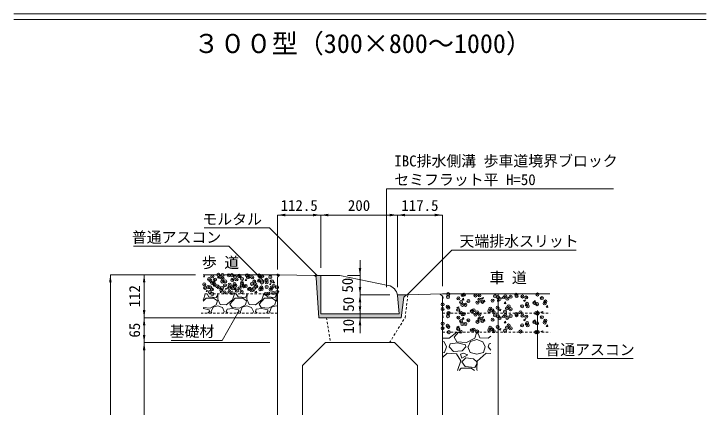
# Model space of a CAD drawing. Units: millimetres at full size; some dimension numbers follow another scale. Extents: x 6872 to 78201, y -34623 to -7860.
# Drawn here: x 62838 to 64644, y -21182 to -20156 of the extents above; entities that cross this region are included whole.
import ezdxf
from ezdxf.enums import TextEntityAlignment as Align

# ---------------------------------------------------------------- set-up
doc = ezdxf.new("R2010")
doc.units = ezdxf.units.MM
doc.header["$LTSCALE"] = 16
doc.header["$PDMODE"] = 32
doc.header["$PDSIZE"] = 8
doc.linetypes.add('USER1', pattern=[0.675, 0.375, -0.3])
for name, color, linetype, lineweight in [('0_2', 7, 'Continuous', 20), ('寸法線', 7, 'Continuous', 9), ('本体', 7, 'USER1', 9), ('補助線', 8, 'Continuous', 13), ('ﾊｯﾁﾝｸﾞ', 7, 'Continuous', 5)]:
    doc.layers.add(name, color=color, linetype=linetype, lineweight=lineweight)
doc.styles.add('ＭＳ ゴシック', font='')
doc.styles.get('ＭＳ ゴシック').set_extended_font_data('MS Gothic')

# ---------------------------------------------------------------- blocks, each defined once
blk = doc.blocks.new('filled_arrow')
at = {"color": 0, "linetype": 'Continuous', "lineweight": -2}
blk.add_solid([(7.5, 1.25), (0, 0), (7.5, -1.25)], dxfattribs=at)

msp = doc.modelspace()

# ---------------------------------------------------------------- hatches: boundary and pattern name
at = {"layer": 'ﾊｯﾁﾝｸﾞ'}
msp.add_hatch(color=8, dxfattribs=at).paths.add_polyline_path([(63638.14, -20938.86), (63638.14, -20838.86), (63619.98, -20838.75, -0.39668), (63626.02, -20844.34), (63633.14, -20948.86), (63848.14, -20948.86), (63854.9, -20894.81), (63861.64, -20888.74), (63838.07, -20888.86, -0.017), (63838.35, -20890.88), (63843.14, -20938.86)])

# ---------------------------------------------------------------- linework, layer by layer
at = {"layer": '0_2'}
for p, q in [((62837.77, -20155.72), (64643.51, -20155.72)), ((62837.77, -20170.72), (64643.51, -20170.72)), ((63331.94, -20836.86), (63525.64, -20836.86)), ((63525.64, -20836.86), (63531.64, -20836.98)), ((63525.64, -20842.86), (63525.64, -21978.86)), ((63620.15, -20838.75), (63638.14, -20838.86)), ((63638.14, -20838.86), (63638.14, -20938.86)), ((63638.14, -20838.86), (63688.14, -20838.86)), ((63688.14, -20838.86), (63814.45, -20864.46)), ((63861.64, -20888.74), (63838.07, -20888.86)), ((63838.35, -20890.88), (63843.14, -20938.86)), ((63854.9, -20894.81), (63861.64, -20888.74)), ((63955.64, -20886.86), (63861.64, -20888.74)), ((63949.64, -20886.98), (63955.64, -20892.86)), ((63955.64, -20886.86), (64236.09, -20886.86)), ((63854.9, -20894.81), (63848.14, -20948.86)), ((63955.64, -20892.86), (63955.64, -21978.86)), ((63638.14, -20938.86), (63843.14, -20938.86)), ((63848.14, -20948.86), (63633.14, -20948.86)), ((63590.64, -21073.86), (63650.64, -21013.86)), ((63830.64, -21013.86), (63650.64, -21013.86)), ((63830.64, -21013.86), (63890.64, -21073.86)), ((63590.64, -21073.86), (63590.64, -21843.33)), ((63890.64, -21843.33), (63890.64, -21073.86))]:
    msp.add_line(p, q, dxfattribs=at)
at = {"layer": '0_2', "linetype": 'USER1'}
for p, q in [((63525.64, -20886.86), (63331.94, -20886.86)), ((63525.64, -20936.86), (63325.94, -20936.86)), ((63955.64, -20936.86), (64237.06, -20936.86)), ((63955.64, -20986.86), (64237.06, -20986.86))]:
    msp.add_line(p, q, dxfattribs=at)
at = {"layer": '0_2'}
msp.add_arc((63808.49, -20893.86), 30, 5.71059, 78.54125, dxfattribs=at)
at = {"layer": '寸法線'}
for p, q in [((63525.64, -20680.84), (63638.14, -20680.84)), ((63525.64, -20822.86), (63525.64, -20680.84)), ((63638.14, -20680.84), (63838.07, -20680.84)), ((63638.14, -20818.86), (63638.14, -20680.84)), ((63638.14, -20818.86), (63638.14, -20680.84)), ((63838.07, -20680.84), (63955.64, -20680.84)), ((63838.07, -20868.86), (63838.07, -20680.84)), ((63838.07, -20868.86), (63838.07, -20680.84)), ((63955.64, -20866.86), (63955.64, -20680.84)), ((63740.64, -20798.86), (63740.64, -20928.86)), ((63089.45, -20836.86), (63089.45, -21988.86)), ((63311.94, -20836.86), (63089.45, -20836.86)), ((63177.6, -20836.86), (63177.6, -20948.86)), ((63311.94, -20836.86), (63177.6, -20836.86)), ((63708.14, -20838.86), (63740.64, -20838.86)), ((63740.64, -20848.86), (63740.64, -20958.86)), ((63818.07, -20888.86), (63740.64, -20888.86)), ((63818.07, -20888.86), (63740.64, -20888.86)), ((63975.64, -20886.86), (64100.97, -20886.86)), ((64100.97, -20886.86), (64100.97, -21988.86)), ((63740.64, -20898.86), (63740.64, -20988.86)), ((63823.14, -20938.86), (63740.64, -20938.86)), ((63823.14, -20938.86), (63740.64, -20938.86)), ((63177.6, -20948.86), (63177.6, -21013.86)), ((63505.64, -20948.86), (63177.6, -20948.86)), ((63505.64, -20948.86), (63177.6, -20948.86)), ((63823.14, -20948.86), (63740.64, -20948.86)), ((63177.6, -21013.86), (63177.6, -21913.86)), ((63505.64, -21013.86), (63177.6, -21013.86)), ((63505.64, -21013.86), (63177.6, -21013.86))]:
    msp.add_line(p, q, dxfattribs=at)
for points in [[(63810.11, -20868.81), (63810.11, -20612.68), (64401.79, -20612.68)], [(63629.15, -20838.8), (63504.77, -20714.43), (63334.17, -20714.43)], [(63490.66, -20854.41), (63398.53, -20762.28), (63149.49, -20762.28)], [(63863.64, -20888.74), (63980.14, -20772.24), (64304.4, -20772.24)], [(63425.79, -20929.85), (63380.75, -21007.87), (63248.05, -21007.87)], [(64203.99, -20930.38), (64203.99, -21055.71), (64453.03, -21055.71)]]:
    msp.add_lwpolyline(points, dxfattribs=at)
at = {"layer": '本体', "linetype": 'Continuous'}
for p, q in [((63525.64, -20842.86), (63531.64, -20836.98)), ((63531.64, -20836.98), (63620.15, -20838.75)), ((63626.02, -20844.34), (63633.14, -20948.86))]:
    msp.add_line(p, q, dxfattribs=at)
at = {"layer": '本体'}
for p, q in [((63858.14, -20948.86), (63865.67, -20888.66)), ((63653.64, -20948.86), (63663.64, -21013.86)), ((63817.64, -21013.86), (63858.14, -20948.86))]:
    msp.add_line(p, q, dxfattribs=at)
at = {"layer": '本体', "linetype": 'Continuous'}
msp.add_arc((63620.03, -20844.75), 6, 3.90051, 88.85424, dxfattribs=at)
at = {"layer": '補助線', "lineweight": 20}
msp.add_circle((63525.64, -20836.86), 2, dxfattribs=at)
at = {"layer": '補助線'}
msp.add_circle((63625.64, -20838.86), 2, dxfattribs=at)
at = {"layer": 'ﾊｯﾁﾝｸﾞ'}
for p, q in [((63401.69, -20836.86), (63403.7, -20838.21)), ((63403.7, -20838.21), (63404.15, -20836.86)), ((63332.2, -20841.82), (63334.65, -20838.9)), ((63332.2, -20841.82), (63335.24, -20842.08)), ((63335.15, -20842.1), (63334.57, -20838.92)), ((63358.49, -20852.89), (63361.02, -20854.6)), ((63358.5, -20852.88), (63362.05, -20851.51)), ((63361.01, -20854.59), (63362.04, -20851.53)), ((63368.64, -20845), (63371.09, -20842.09)), ((63368.64, -20845.01), (63371.67, -20845.27)), ((63371.59, -20845.29), (63371, -20842.1)), ((63405.07, -20848.19), (63407.52, -20845.27)), ((63405.07, -20848.19), (63408.11, -20848.46)), ((63408.03, -20848.48), (63407.44, -20845.29)), ((63431.5, -20856.94), (63435.06, -20855.58)), ((63434.02, -20858.66), (63435.05, -20855.59)), ((63441.51, -20851.38), (63443.96, -20848.46)), ((63441.51, -20851.38), (63444.55, -20851.65)), ((63444.46, -20851.66), (63443.88, -20848.48)), ((63474.18, -20840.57), (63476.71, -20842.28)), ((63474.19, -20840.56), (63477.74, -20839.19)), ((63476.7, -20842.28), (63477.73, -20839.21)), ((63477.95, -20854.57), (63480.4, -20851.65)), ((63477.95, -20854.57), (63480.98, -20854.84)), ((63480.9, -20854.85), (63480.31, -20851.67)), ((63514.38, -20857.76), (63516.83, -20854.84)), ((63517.34, -20858.04), (63516.75, -20854.85)), ((63358.26, -20866.43), (63362.78, -20867.13)), ((63358.28, -20866.46), (63362.23, -20862.34)), ((63362.78, -20867.16), (63362.22, -20862.34)), ((63388.81, -20873.34), (63391.34, -20875.05)), ((63388.82, -20873.33), (63392.38, -20871.96)), ((63391.34, -20875.05), (63392.37, -20871.98)), ((63412.49, -20874.87), (63416.45, -20870.75)), ((63416.99, -20875.57), (63416.43, -20870.75)), ((63431.5, -20856.96), (63434.02, -20858.66)), ((63504.5, -20861.03), (63507.03, -20862.73)), ((63504.51, -20861.01), (63508.07, -20859.65)), ((63507.03, -20862.73), (63508.06, -20859.66)), ((63514.38, -20857.76), (63517.42, -20858.02)), ((63332.19, -20902.48), (63337.19, -20886.86)), ((63339.25, -20880.03), (63341.7, -20877.11)), ((63339.25, -20880.03), (63342.29, -20880.3)), ((63342.2, -20880.31), (63341.61, -20877.13)), ((63341.85, -20886.86), (63346.67, -20894.09)), ((63365.72, -20896.38), (63369.53, -20889.52)), ((63370.16, -20886.86), (63369.53, -20900.19)), ((63369.53, -20889.52), (63369.53, -20886.86)), ((63375.69, -20883.22), (63378.13, -20880.3)), ((63375.69, -20883.22), (63378.72, -20883.48)), ((63378.64, -20883.5), (63378.05, -20880.31)), ((63408.39, -20902.48), (63413.39, -20886.86)), ((63412.12, -20886.4), (63414.57, -20883.49)), ((63412.12, -20886.41), (63415.16, -20886.67)), ((63412.48, -20874.84), (63417, -20875.54)), ((63415.08, -20886.69), (63414.49, -20883.5)), ((63418.05, -20886.86), (63422.87, -20894.09)), ((63441.92, -20896.38), (63445.73, -20889.52)), ((63446.36, -20886.86), (63445.73, -20900.19)), ((63445.73, -20889.52), (63445.73, -20886.86)), ((63450.85, -20886.86), (63451.01, -20886.67)), ((63450.96, -20886.86), (63450.92, -20886.69)), ((63461.82, -20877.4), (63465.38, -20876.03)), ((63461.82, -20877.41), (63464.34, -20879.12)), ((63464.34, -20879.12), (63465.37, -20876.05)), ((63466.7, -20883.25), (63471.21, -20883.95)), ((63466.71, -20883.28), (63470.67, -20879.15)), ((63471.21, -20883.98), (63470.65, -20879.16)), ((63484.59, -20902.48), (63489.59, -20886.86)), ((63494.25, -20886.86), (63499.07, -20894.09)), ((63518.12, -20896.38), (63521.93, -20889.52)), ((63522.56, -20886.86), (63521.93, -20900.19)), ((63521.93, -20889.52), (63521.93, -20886.86)), ((64110.66, -20897.52), (64116.6, -20891.33)), ((64117.44, -20898.57), (64116.59, -20891.33)), ((63331.94, -20905.8), (63339.05, -20897.9)), ((63331.94, -20902.67), (63332.19, -20902.48)), ((63339.05, -20897.9), (63358.86, -20897.9)), ((63346.67, -20894.09), (63365.72, -20896.38)), ((63358.86, -20897.9), (63368.77, -20904.76)), ((63368.77, -20904.76), (63365.72, -20915.43)), ((63369.53, -20900.19), (63375.63, -20914.67)), ((63391.63, -20915.43), (63408.39, -20902.48)), ((63401.53, -20913.14), (63415.25, -20897.9)), ((63415.25, -20897.9), (63435.06, -20897.9)), ((63422.87, -20894.09), (63441.92, -20896.38)), ((63435.06, -20897.9), (63444.97, -20904.76)), ((63444.97, -20904.76), (63441.92, -20915.43)), ((63445.73, -20900.19), (63451.83, -20914.67)), ((63467.83, -20915.43), (63484.59, -20902.48)), ((63477.73, -20913.14), (63491.45, -20897.9)), ((63491.45, -20897.9), (63511.26, -20897.9)), ((63499.07, -20894.09), (63518.12, -20896.38)), ((63511.26, -20897.9), (63521.17, -20904.76)), ((63521.17, -20904.76), (63518.12, -20915.43)), ((63521.93, -20900.19), (63525.64, -20909.01)), ((63955.64, -20894.05), (63956.37, -20893.19)), ((63955.64, -20897.82), (63957.25, -20897.96)), ((63957.24, -20897.97), (63956.36, -20893.19)), ((64007.35, -20902.35), (64011.02, -20897.97)), ((64007.35, -20902.35), (64011.9, -20902.75)), ((64011.9, -20902.75), (64011.02, -20897.97)), ((64057.42, -20897.93), (64062.76, -20895.88)), ((64057.42, -20897.94), (64061.21, -20900.49)), ((64061.21, -20900.49), (64062.75, -20895.89)), ((64062, -20907.13), (64065.68, -20902.75)), ((64062, -20907.13), (64066.56, -20907.53)), ((64066.55, -20907.53), (64065.67, -20902.75)), ((64110.66, -20897.52), (64117.44, -20898.57)), ((64116.66, -20911.91), (64120.33, -20907.53)), ((64121.21, -20912.31), (64120.33, -20907.53)), ((64166.93, -20904.03), (64172.26, -20901.99)), ((64166.93, -20904.04), (64170.72, -20906.59)), ((64170.72, -20906.59), (64172.26, -20901.99)), ((64191.98, -20910.13), (64198.76, -20911.18)), ((64191.99, -20910.13), (64197.92, -20903.95)), ((64198.76, -20911.18), (64197.92, -20903.95)), ((63349.72, -20923.81), (63331.94, -20922.39)), ((63332.19, -20924.57), (63331.94, -20924.6)), ((63347.43, -20928.38), (63332.19, -20924.57)), ((63348.19, -20932.19), (63347.43, -20928.38)), ((63365.72, -20915.43), (63349.72, -20923.81)), ((63352.77, -20932.19), (63357.34, -20921.53)), ((63357.34, -20921.53), (63369.53, -20917.72)), ((63369.53, -20917.72), (63381.72, -20922.29)), ((63375.63, -20914.67), (63391.63, -20915.43)), ((63381.72, -20922.29), (63386.29, -20932.19)), ((63391.63, -20932.19), (63393.91, -20926.1)), ((63408.39, -20924.57), (63393.91, -20926.1)), ((63406.87, -20922.29), (63401.53, -20913.14)), ((63425.92, -20923.81), (63406.87, -20922.29)), ((63423.63, -20928.38), (63408.39, -20924.57)), ((63424.39, -20932.19), (63423.63, -20928.38)), ((63441.92, -20915.43), (63425.92, -20923.81)), ((63428.97, -20932.19), (63433.54, -20921.53)), ((63433.54, -20921.53), (63445.73, -20917.72)), ((63445.73, -20917.72), (63457.92, -20922.29)), ((63451.83, -20914.67), (63467.83, -20915.43)), ((63457.92, -20922.29), (63462.49, -20932.19)), ((63467.83, -20932.19), (63470.11, -20926.1)), ((63484.59, -20924.57), (63470.11, -20926.1)), ((63483.07, -20922.29), (63477.73, -20913.14)), ((63502.12, -20923.81), (63483.07, -20922.29)), ((63499.83, -20928.38), (63484.59, -20924.57)), ((63500.59, -20932.19), (63499.83, -20928.38)), ((63518.12, -20915.43), (63502.12, -20923.81)), ((63505.17, -20932.19), (63509.74, -20921.53)), ((63509.74, -20921.53), (63521.93, -20917.72)), ((63521.93, -20917.72), (63525.64, -20919.11)), ((63993.39, -20922.51), (63997.18, -20925.07)), ((63993.4, -20922.51), (63998.73, -20920.46)), ((63997.18, -20925.07), (63998.73, -20920.46)), ((64102.9, -20928.61), (64108.24, -20926.56)), ((64106.69, -20931.17), (64108.24, -20926.57)), ((64116.66, -20911.91), (64121.21, -20912.31)), ((64171.32, -20916.69), (64174.99, -20912.31)), ((64171.32, -20916.69), (64175.87, -20917.09)), ((64175.86, -20917.09), (64174.98, -20912.32)), ((64225.97, -20921.47), (64229.64, -20917.1)), ((64225.97, -20921.47), (64230.53, -20921.87)), ((64230.52, -20921.87), (64229.64, -20917.1)), ((63348.19, -20932.19), (63344, -20936.86)), ((63352, -20932.19), (63354, -20936.86)), ((63384.63, -20936.86), (63386.29, -20932.19)), ((63395.9, -20936.86), (63391.63, -20932.19)), ((63424.39, -20932.19), (63420.2, -20936.86)), ((63428.2, -20932.19), (63430.2, -20936.86)), ((63460.83, -20936.86), (63462.49, -20932.19)), ((63472.1, -20936.86), (63467.83, -20932.19)), ((63500.59, -20932.19), (63496.4, -20936.86)), ((63504.4, -20932.19), (63506.4, -20936.86)), ((63955.64, -20944.05), (63956.37, -20943.19)), ((63957.24, -20947.97), (63956.36, -20943.19)), ((64057.42, -20947.93), (64062.76, -20945.88)), ((64061.21, -20950.49), (64062.75, -20945.89)), ((64102.9, -20928.61), (64106.69, -20931.17)), ((64110.66, -20947.52), (64116.6, -20941.33)), ((64117.44, -20948.57), (64116.59, -20941.33)), ((64212.41, -20934.71), (64217.75, -20932.67)), ((64212.41, -20934.72), (64215.59, -20936.86)), ((64216.34, -20936.86), (64217.75, -20932.67)), ((63955.64, -20947.82), (63957.25, -20947.96)), ((64007.35, -20952.35), (64011.02, -20947.97)), ((64007.35, -20952.35), (64011.9, -20952.75)), ((64011.9, -20952.75), (64011.02, -20947.97)), ((64057.42, -20947.93), (64061.21, -20950.49)), ((64062, -20957.13), (64065.68, -20952.75)), ((64062, -20957.13), (64066.56, -20957.53)), ((64066.55, -20957.53), (64065.67, -20952.75)), ((64110.66, -20947.52), (64117.44, -20948.57)), ((64116.66, -20961.91), (64120.33, -20957.53)), ((64116.66, -20961.91), (64121.21, -20962.31)), ((64121.21, -20962.31), (64120.33, -20957.53)), ((64166.93, -20954.03), (64172.26, -20951.99)), ((64166.93, -20954.04), (64170.72, -20956.59)), ((64170.72, -20956.59), (64172.26, -20951.99)), ((64171.32, -20966.69), (64174.99, -20962.31)), ((64175.86, -20967.09), (64174.98, -20962.32)), ((64191.98, -20960.13), (64198.76, -20961.18)), ((64191.99, -20960.13), (64197.92, -20953.95)), ((64198.76, -20961.18), (64197.92, -20953.95)), ((63993.39, -20972.51), (63997.18, -20975.07)), ((63993.4, -20972.51), (63998.73, -20970.46)), ((63997.18, -20975.07), (63998.73, -20970.46)), ((64102.9, -20978.61), (64108.24, -20976.56)), ((64102.9, -20978.61), (64106.69, -20981.17)), ((64106.69, -20981.17), (64108.24, -20976.57)), ((64171.32, -20966.69), (64175.87, -20967.09)), ((64212.41, -20984.71), (64217.75, -20982.67)), ((64216.34, -20986.86), (64217.75, -20982.67)), ((64225.97, -20971.47), (64229.64, -20967.1)), ((64225.97, -20971.47), (64230.53, -20971.87)), ((64230.52, -20971.87), (64229.64, -20967.1)), ((63972.99, -21002.62), (63993.39, -20986.86)), ((63986.19, -20999.58), (63997.64, -20986.86)), ((63993.31, -21011.77), (63986.19, -20999.58)), ((64044.11, -20988.4), (64040.04, -21002.62)), ((64041.88, -20986.86), (64044.11, -20988.4)), ((64047.04, -20986.86), (64053.25, -21001.61)), ((64074.59, -21002.62), (64082.09, -20996.82)), ((64212.41, -20984.72), (64215.59, -20986.86)), ((63955.64, -21001.8), (63972.99, -21002.62)), ((63955.64, -21010.22), (63959.78, -21011.77)), ((63959.78, -21011.77), (63965.87, -21024.98)), ((63972.99, -21024.98), (63976.03, -21016.85)), ((63995.34, -21014.82), (63976.03, -21016.85)), ((64018.71, -21013.8), (63993.31, -21011.77)), ((64015.66, -21019.9), (63995.34, -21014.82)), ((64040.04, -21002.62), (64018.71, -21013.8)), ((64022.77, -21024.98), (64028.87, -21010.75)), ((64028.87, -21010.75), (64045.12, -21005.67)), ((64045.12, -21005.67), (64061.38, -21011.77)), ((64053.25, -21001.61), (64074.59, -21002.62)), ((64061.38, -21011.77), (64067.47, -21024.98)), ((64074.59, -21024.98), (64077.63, -21016.85)), ((64082.09, -21016.38), (64077.63, -21016.85)), ((63960.79, -21039.2), (63965.87, -21024.98)), ((63984.16, -21037.17), (63972.99, -21024.98)), ((64007.53, -21035.14), (63984.16, -21037.17)), ((64016.67, -21024.98), (64007.53, -21035.14)), ((64016.67, -21024.98), (64015.66, -21019.9)), ((64021.75, -21024.98), (64027.85, -21039.2)), ((64062.39, -21039.2), (64067.47, -21024.98)), ((64082.09, -21033.17), (64074.59, -21024.98)), ((63955.64, -21040.72), (63960.79, -21039.2)), ((63967.91, -21041.23), (63955.64, -21052.43)), ((63992.29, -21043.26), (63967.91, -21041.23)), ((64003.47, -21061.55), (63992.29, -21043.26)), ((64009.56, -21041.23), (64002.45, -21044.28)), ((64002.45, -21044.28), (64006.51, -21054.44)), ((64006.51, -21054.44), (64021.75, -21045.3)), ((64016.67, -21053.42), (64006.51, -21063.58)), ((64021.75, -21045.3), (64009.56, -21041.23)), ((64036.99, -21056.47), (64016.67, -21053.42)), ((64027.85, -21039.2), (64045.12, -21044.28)), ((64045.12, -21044.28), (64062.39, -21039.2)), ((64069.51, -21041.23), (64046.14, -21062.57)), ((64082.09, -21042.28), (64069.51, -21041.23)), ((63995.37, -21086.87), (64003.47, -21061.55)), ((64006.51, -21063.58), (64014.64, -21075.78)), ((64045.12, -21063.58), (64036.99, -21056.47)), ((64040.04, -21078.82), (64045.12, -21069.68)), ((64046.14, -21062.57), (64045.12, -21083.9)), ((64045.12, -21069.68), (64045.12, -21063.58)), ((63999.07, -21086.87), (64004.48, -21080.86)), ((64004.48, -21080.86), (64030.9, -21080.86)), ((64014.64, -21075.78), (64040.04, -21078.82)), ((64030.9, -21080.86), (64039.58, -21086.87)), ((64045.12, -21083.9), (64046.37, -21086.87))]:
    msp.add_line(p, q, dxfattribs=at)
for p in [(63355.57, -20841.16), (63371.29, -20836.91), (63381.96, -20837.35), (63398.4, -20838.06), (63406.38, -20837.64), (63425.52, -20839.2), (63426.8, -20840.87), (63446.04, -20838.33), (63452.64, -20840.35), (63477.8, -20838.62), (63479.76, -20841.5), (63485.55, -20840.05), (63347.13, -20847.81), (63350.05, -20850.97), (63354.95, -20858.07), (63359.3, -20858.96), (63362.77, -20849.3), (63376.75, -20842.72), (63381.34, -20854.27), (63382, -20846.76), (63388.93, -20853.88), (63407.42, -20850.69), (63414.09, -20842.54), (63418.55, -20848.79), (63432.68, -20858.37), (63433.08, -20847.44), (63448.18, -20843.71), (63459.47, -20843.63), (63464.76, -20854.14), (63477.48, -20852.47), (63484.93, -20856.96), (63496.72, -20849.94), (63497.2, -20856.4), (63506.88, -20842.64), (63510.59, -20853.71), (63334.28, -20861.72), (63336.68, -20871.01), (63344.99, -20868.55), (63349.4, -20869.33), (63354.34, -20874.98), (63361.39, -20862.87), (63368.64, -20866.8), (63372.11, -20869.69), (63378.7, -20876.74), (63380.72, -20871.18), (63388.51, -20864.02), (63399.22, -20870.84), (63400.72, -20862.58), (63406.8, -20867.6), (63408.33, -20871.65), (63413.44, -20860.9), (63415.63, -20865.16), (63426.34, -20871.99), (63432.46, -20864.35), (63437.95, -20866.57), (63442.75, -20866.31), (63451.4, -20874.18), (63453.46, -20873.13), (63458.23, -20877.45), (63458.85, -20860.54), (63464.12, -20872.51), (63467.58, -20861.48), (63469.87, -20867.45), (63480.58, -20874.28), (63483.36, -20869.97), (63484.31, -20873.87), (63496.98, -20868.6), (63507.7, -20875.42), (63509.97, -20870.62), (63515.44, -20865.75), (63524.1, -20869.75), (63349.07, -20881.83), (63355.28, -20886.84), (63387.36, -20882.61), (63400.08, -20880.94), (63406.19, -20884.51), (63419.32, -20878.4), (63431.85, -20881.26), (63495.11, -20886.71), (63502.07, -20885.79), (63514.79, -20884.11), (63524.73, -20881.62), (63970.06, -20894.72), (63970.76, -20887.3), (64008.55, -20889.84), (64011.44, -20889.02), (64041.79, -20890.78), (64052.12, -20890.74), (64092.79, -20892.46), (64100.43, -20895.27), (64119.51, -20892.75), (64133.47, -20894.18), (64148.37, -20888.96), (64148.93, -20892.26), (64164.39, -20893.54), (64174.15, -20895.9), (64203.52, -20888.18), (63956.25, -20914.25), (63997.35, -20898.41), (64004.37, -20907.91), (64023.45, -20905.4), (64047.2, -20909.5), (64052.31, -20901.6), (64060.05, -20907.52), (64086.33, -20904.13), (64104.49, -20899.89), (64124.82, -20899.25), (64176.45, -20912.67), (64195.52, -20910.16), (64202.59, -20913.54), (64214.83, -20897.62), (64222.47, -20911.3), (64224.38, -20906.36), (63955.92, -20926.24), (63969.14, -20920.09), (63971.17, -20922.77), (63996.6, -20927.96), (64007.63, -20915.21), (64015.61, -20915.14), (64032.26, -20931.66), (64037.28, -20929.68), (64077.96, -20931.4), (64080.39, -20925.32), (64085.4, -20929.5), (64099.46, -20922.81), (64123.89, -20924.62), (64128.32, -20919.01), (64133.59, -20926.55), (64163.47, -20918.91), (64178.03, -20918.93), (63970.06, -20944.72), (63970.76, -20937.3), (63971.99, -20936.48), (63997.35, -20948.41), (64003.4, -20935.46), (64008.55, -20939.84), (64011.44, -20939.02), (64041.79, -20940.78), (64046.28, -20934.86), (64052.12, -20940.74), (64089.15, -20934.18), (64092.79, -20942.46), (64100.43, -20945.27), (64104.49, -20949.89), (64118.63, -20933.12), (64119.51, -20942.75), (64124.82, -20949.25), (64133.47, -20944.18), (64148.37, -20938.95), (64148.93, -20942.26), (64159.31, -20934.84), (64164.39, -20943.54), (64174.15, -20945.9), (64199.99, -20936.55), (64203.52, -20938.17), (64204.34, -20936.42), (64214.83, -20947.62), (63956.25, -20964.25), (64004.37, -20957.91), (64007.63, -20965.21), (64015.61, -20965.14), (64023.45, -20955.4), (64047.2, -20959.5), (64052.31, -20951.6), (64060.05, -20957.52), (64086.33, -20954.13), (64176.45, -20962.67), (64195.52, -20960.16), (64202.59, -20963.54), (64222.47, -20961.3), (64224.38, -20956.36), (63955.92, -20976.24), (63969.14, -20970.09), (63971.17, -20972.77), (63971.99, -20986.48), (63996.6, -20977.96), (64003.4, -20985.45), (64032.26, -20981.66), (64037.28, -20979.68), (64046.28, -20984.86), (64077.96, -20981.4), (64080.39, -20975.32), (64085.4, -20979.5), (64089.15, -20984.18), (64099.46, -20972.81), (64118.63, -20983.12), (64123.89, -20974.62), (64128.32, -20969.01), (64133.59, -20976.55), (64159.31, -20984.83), (64163.47, -20968.91), (64178.03, -20968.93), (64199.99, -20986.55), (64204.34, -20986.42)]:
    msp.add_point(p, dxfattribs=at)

# ---------------------------------------------------------------- block references
at = {"layer": '寸法線', "xscale": 2.67, "yscale": 2.67}
for p in [(63525.64, -20680.84), (63638.14, -20680.84), (63838.07, -20680.84)]:
    msp.add_blockref('filled_arrow', p, dxfattribs=at)
at = {"layer": '寸法線'}
for p, xscale, yscale, rotation in [((63638.14, -20680.84), 2.67, 2.67, 180), ((63838.07, -20680.84), 2.67, 2.67, 180), ((63955.64, -20680.84), 2.67, 2.67, 180), ((63740.64, -20838.86), 2.67, 2.67, 90), ((63089.45, -20836.86), 2.67, 2.67, 270), ((63177.6, -20836.86), 2.67, 2.67, 270), ((63629.15, -20838.8), 0.133, 0.133, 135), ((63490.66, -20854.41), 0.133, 0.133, 135), ((63740.64, -20888.86), 2.67, 2.67, 90), ((63810.11, -20868.81), 0.133, 0.133, 90), ((63740.64, -20888.86), 2.67, 2.67, 270), ((63863.64, -20888.74), 0.133, 0.133, 45), ((64100.97, -20886.86), 2.67, 2.67, 270), ((63740.64, -20938.86), 2.67, 2.67, 90), ((63177.6, -20948.86), 2.67, 2.67, 90), ((63425.79, -20929.85), 0.133, 0.133, 240), ((64203.99, -20930.38), 0.133, 0.133, 270), ((63177.6, -20948.86), 2.67, 2.67, 270), ((63740.64, -20948.86), 2.67, 2.67, 270), ((63177.6, -21013.86), 2.67, 2.67, 90), ((63177.6, -21013.86), 2.67, 2.67, 270)]:
    msp.add_blockref('filled_arrow', p, dxfattribs=dict(at, xscale=xscale, yscale=yscale, rotation=rotation))

# ---------------------------------------------------------------- texts
at = {"layer": '0_2', "style": 'ＭＳ ゴシック'}
msp.add_text('３００型（300×800～1000）', height=49.84, dxfattribs=at).set_placement((63747.81, -20233.14), align=Align.MIDDLE_CENTER)
for s, p in [('歩 道', (63328.51, -20827.51)), ('車 道', (64078.65, -20867.19))]:
    msp.add_text(s, height=28.48, dxfattribs=at).set_placement(p, align=Align.BOTTOM_LEFT)
at = {"layer": '寸法線', "style": 'ＭＳ ゴシック'}
for s, p in [('IBC排水側溝 歩車道境界ブロック', (63830.11, -20562.48)), ('セミフラット平 H=50', (63830.11, -20611.23))]:
    msp.add_text(s, height=28.48, dxfattribs=at).set_placement(p, align=Align.BOTTOM_LEFT)
for s, p in [('112.5', (63581.89, -20655.84)), ('200', (63738.11, -20655.84)), ('117.5', (63896.86, -20655.84))]:
    msp.add_text(s, height=28.48, dxfattribs=at).set_placement(p, align=Align.MIDDLE_CENTER)
for s, p in [('モルタル', (63484.77, -20677.36)), ('普通アスコン', (63378.53, -20724.61)), ('基礎材', (63360.75, -20970.2))]:
    msp.add_text(s, height=28.48, dxfattribs=at).set_placement(p, align=Align.TOP_RIGHT)
for s, p in [('天端排水スリット', (64000.14, -20734.72)), ('普通アスコン', (64223.99, -21018.03))]:
    msp.add_text(s, height=28.48, dxfattribs=at).set_placement(p, align=Align.TOP_LEFT)
for s, p in [('50', (63707.91, -20863.86)), ('112', (63152.6, -20892.86)), ('50', (63710.64, -20913.86)), ('65', (63152.6, -20981.36)), ('10', (63710.64, -20971.3))]:
    msp.add_text(s, height=28.48, rotation=90, dxfattribs=at).set_placement(p, align=Align.MIDDLE_CENTER)

doc.saveas('drawing.dxf')
